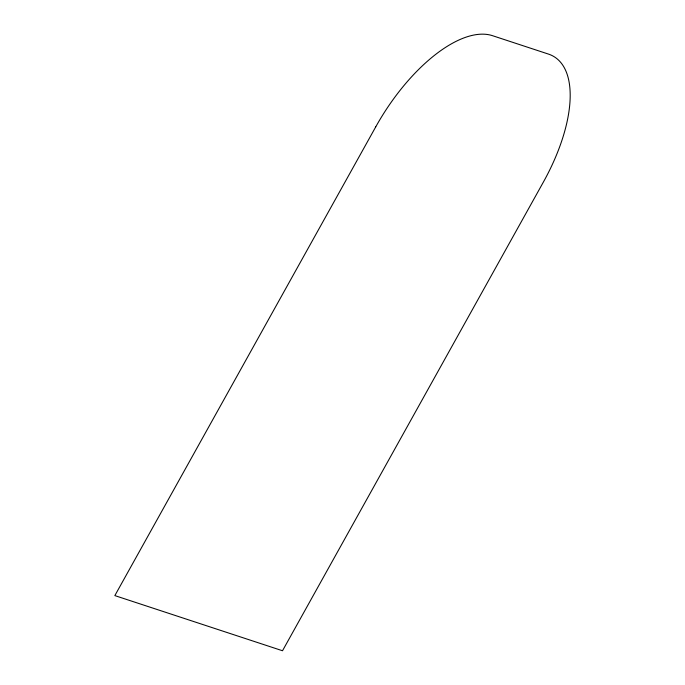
<?xml version="1.0" encoding="UTF-8"?>
<svg xmlns="http://www.w3.org/2000/svg" width="685" height="685" viewBox="0 0 685 685"><rect width="100%" height="100%" fill="white"/><g stroke="black" fill="none" stroke-linecap="round" stroke-linejoin="round"><path stroke-width="1.03" d="M375.748 126.853L114.849 595.599L282.511 650.75L543.419 182.004A125.963 57.489 -58 0 0 548.488 54.098L492.601 35.714A125.963 57.489 -58 0 0 375.748 126.853"/></g></svg>
